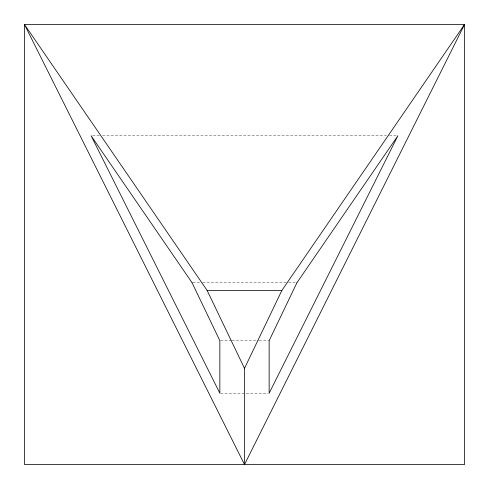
<?xml version="1.0" encoding="UTF-8"?>
<svg xmlns="http://www.w3.org/2000/svg" width="489" height="489" viewBox="0 0 489 489"><rect width="100%" height="100%" fill="white"/><g stroke="black" fill="none" stroke-linecap="round" stroke-linejoin="round"><path stroke-width="0.37" stroke-dasharray="2.44 1.83" d="M92.653 135.765L99.518 135.765M102.568 135.765L386.432 135.765M389.482 135.765L396.347 135.765M192.819 282.721L201.939 282.721M202.697 282.721L287.825 282.721M288.583 282.721L296.181 282.721M220.618 340.674L231.23 340.674M231.988 340.674L258.528 340.674M259.286 340.674L269.146 340.674M220.618 393.229L268.382 393.229"/><path stroke-width="0.73" d="M244.5 368.345L281.896 290.393L464.55 24.45L24.45 24.45L24.45 464.55L464.55 464.55L464.55 24.45L244.5 464.55L24.45 24.45L207.104 290.393L244.5 368.345L244.5 464.55M207.104 290.393L281.896 290.393M296.945 282.721L269.146 340.674L269.146 393.229L397.875 135.765L296.945 282.721M192.055 282.721L91.125 135.765L219.854 393.229L219.854 340.674L192.055 282.721"/></g></svg>
